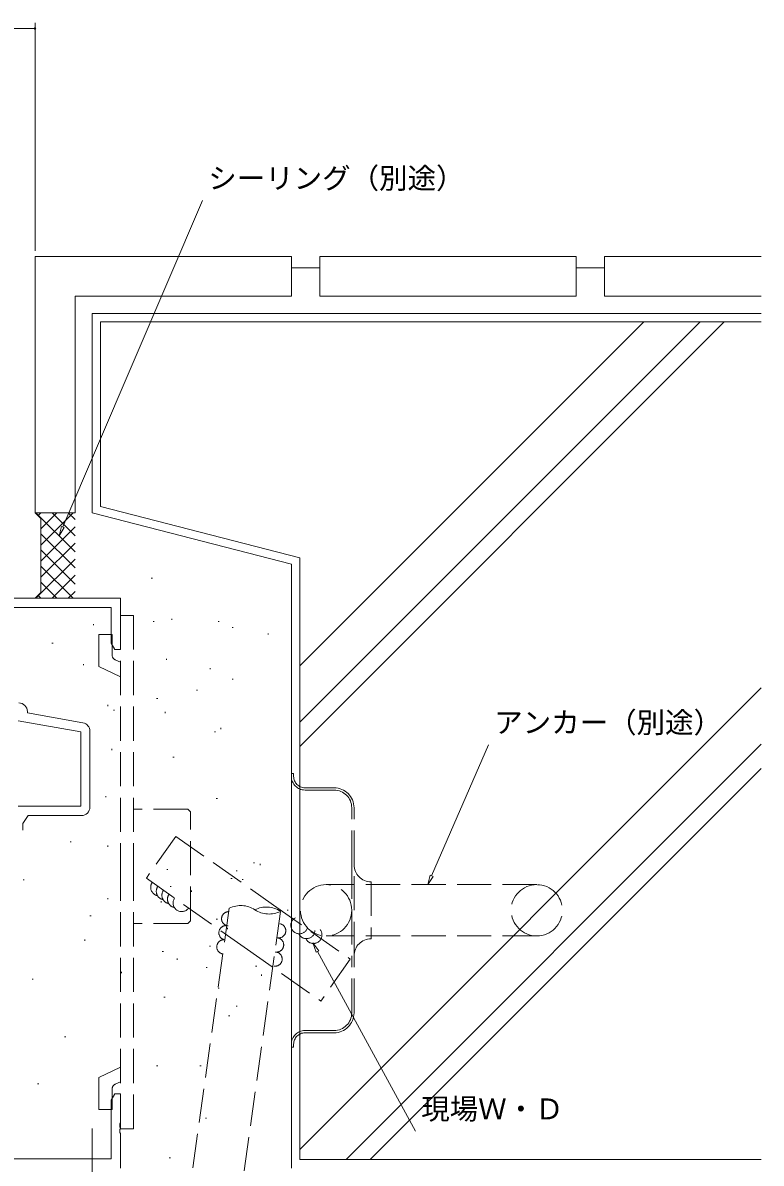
# Model space of a CAD drawing. Units: millimetres, scale not verified. Extents: x -841 to 746, y -594 to 534.
# Drawn here: x 374.2 to 503.9, y -183.8 to 16.4 of the extents above; entities that cross this region are included whole.
import ezdxf
from ezdxf.enums import TextEntityAlignment as Align

# ---------------------------------------------------------------- set-up
doc = ezdxf.new("R2010")
doc.units = ezdxf.units.MM
doc.header["$LTSCALE"] = 2
doc.linetypes.add('CHAIN2', pattern=[12, 9, -1, 1, -1])
doc.linetypes.add('DASHED3', pattern=[4, 3, -1])
for name, color, linetype, lineweight in [('0-3_YKK_12', 2, 'Continuous', 9), ('0-4_YSS_K', 3, 'Continuous', 9), ('0-5_YKK_D', 6, 'Continuous', 9), ('0-6_YKK_13', 4, 'Continuous', 9), ('0-7_YKK_11', 7, 'Continuous', 9)]:
    doc.layers.add(name, color=color, linetype=linetype, lineweight=lineweight)
doc.styles.add('ＭＳ ゴシック', font='')
doc.styles.get('ＭＳ ゴシック').set_extended_font_data('MS Gothic')

msp = doc.modelspace()

# ---------------------------------------------------------------- linework, layer by layer
at = {"layer": '0-3_YKK_12', "linetype": 'CHAIN2'}
msp.add_line((386.369, -189.623), (386.369, -177.703), dxfattribs=at)
at = {"layer": '0-4_YSS_K'}
for p, q in [((421.368, -31.646), (421.368, -24.646)), ((426.369, -31.646), (426.369, -24.646)), ((426.369, -24.646), (471.368, -24.646)), ((471.368, -31.646), (471.368, -24.646)), ((476.368, -31.646), (476.368, -24.646)), ((476.368, -24.646), (503.879, -24.646)), ((421.368, -26.646), (426.369, -26.646)), ((471.368, -26.646), (476.368, -26.646)), ((383.368, -31.646), (421.368, -31.646)), ((383.368, -31.646), (383.368, -69.646)), ((426.369, -31.646), (471.368, -31.646)), ((476.368, -31.646), (503.879, -31.646)), ((386.368, -34.644), (503.879, -34.644)), ((386.368, -34.644), (386.368, -69.644)), ((422.868, -96.512), (483.237, -36.144)), ((422.868, -106.412), (493.136, -36.144)), ((422.868, -110.654), (497.379, -36.144)), ((377.368, -70.646), (376.368, -69.646)), ((383.368, -69.646), (376.368, -69.646)), ((376.513, -69.646), (383.368, -76.502)), ((377.368, -69.646), (376.941, -70.074)), ((380.197, -69.646), (377.368, -72.475)), ((383.025, -69.646), (377.368, -75.303)), ((379.341, -69.646), (383.368, -73.673)), ((382.17, -69.646), (383.368, -70.845)), ((386.368, -69.644), (421.368, -78.644)), ((422.868, -77.528), (387.869, -68.528)), ((377.368, -70.646), (377.368, -83.644)), ((383.368, -72.132), (377.368, -78.132)), ((377.368, -73.33), (383.368, -79.33)), ((383.368, -74.96), (377.368, -80.96)), ((383.368, -77.788), (376.512, -84.645)), ((377.368, -76.159), (383.368, -82.159)), ((422.868, -183.144), (422.868, -77.528)), ((377.368, -78.987), (383.025, -84.644)), ((421.368, -78.644), (421.368, -184.644)), ((377.368, -81.816), (380.197, -84.644)), ((383.368, -80.617), (379.341, -84.644)), ((396.758, -81.129), (396.958, -81.129)), ((377.368, -83.644), (376.368, -84.644)), ((383.368, -83.445), (382.17, -84.644)), ((376.941, -84.216), (377.369, -84.645)), ((386.629, -89.181), (386.629, -89.381)), ((397.075, -88.735), (397.275, -88.735)), ((400.347, -88.229), (400.347, -88.429)), ((408.485, -88.735), (408.685, -88.735)), ((410.945, -89.767), (411.145, -89.767)), ((417.277, -90.803), (417.277, -91.003)), ((379.327, -92.538), (379.527, -92.538)), ((399.411, -95.247), (399.411, -95.447)), ((384.855, -96.191), (384.855, -96.391)), ((407.131, -96.885), (407.131, -97.085)), ((410.945, -98.856), (411.145, -98.856)), ((404.682, -100.779), (404.882, -100.779)), ((422.868, -181.365), (503.879, -100.355)), ((389.114, -103.378), (389.114, -103.578)), ((397.707, -102.214), (397.907, -102.214)), ((390.103, -104.265), (390.303, -104.265)), ((399.177, -104.604), (399.177, -104.804)), ((407.851, -108.068), (408.051, -108.068)), ((409.002, -107.411), (409.002, -107.611)), ((389.824, -111.098), (389.824, -111.298)), ((430.988, -183.145), (503.879, -110.254)), ((400.561, -112.505), (400.762, -112.505)), ((435.231, -183.145), (503.879, -114.497)), ((388.759, -119.35), (388.759, -119.55)), ((408.168, -119.794), (408.368, -119.794)), ((382.497, -127.4), (382.697, -127.4)), ((389.114, -128.045), (389.114, -128.245)), ((414.699, -131.061), (414.899, -131.061)), ((415.874, -131.272), (415.874, -131.472)), ((374.257, -134.056), (374.457, -134.056)), ((399.485, -132.247), (399.685, -132.247)), ((410.747, -133.828), (410.947, -133.828)), ((411.654, -132.471), (411.854, -132.471)), ((412.723, -134.025), (412.923, -134.025)), ((400.078, -135.211), (400.278, -135.211)), ((403.856, -135.951), (403.856, -136.151)), ((389.114, -137.273), (389.114, -137.473)), ((398.475, -137.822), (398.475, -138.022)), ((420.626, -139.36), (420.826, -139.36)), ((385.983, -140.394), (386.183, -140.394)), ((408.178, -140.941), (408.379, -140.941)), ((410.172, -142.501), (410.172, -142.701)), ((385.121, -144.549), (385.121, -144.749)), ((406.993, -145.682), (407.193, -145.682)), ((398.695, -146.67), (398.895, -146.67)), ((401.283, -147.881), (401.283, -148.081)), ((406.4, -149.437), (406.6, -149.437)), ((415.094, -149.239), (415.294, -149.239)), ((375.841, -151.487), (376.041, -151.487)), ((391.541, -150.228), (391.541, -150.428)), ((416.107, -150.688), (416.107, -150.888)), ((408.485, -153.071), (408.685, -153.071)), ((398.977, -154.656), (399.177, -154.656)), ((410.352, -157.933), (410.552, -157.933)), ((411.654, -156.241), (411.854, -156.241)), ((381.546, -161.628), (381.746, -161.628)), ((397.709, -166.699), (397.909, -166.699)), ((405.315, -166.699), (405.515, -166.699)), ((376.792, -169.868), (376.992, -169.868)), ((406.266, -175.89), (406.466, -175.89)), ((399.928, -182.862), (400.128, -182.862)), ((422.868, -183.144), (503.879, -183.144))]:
    msp.add_line(p, q, dxfattribs=at)
at = {"layer": '0-4_YSS_K', "linetype": 'DASHED3'}
for p, q in [((401.083, -126.433), (395.904, -133.793)), ((395.904, -133.793), (413.075, -145.875)), ((410.471, -139.045), (400.871, -207.408)), ((419.454, -139.592), (409.854, -207.955)), ((413.075, -145.875), (426.534, -155.344)), ((431.713, -147.984), (426.534, -155.344))]:
    msp.add_line(p, q, dxfattribs=at)
at = {"layer": '0-4_YSS_K'}
for points in [[(376.368, -69.646), (376.368, -24.646), (421.368, -24.646)], [(503.879, -36.144), (387.869, -36.144), (387.869, -68.528)]]:
    msp.add_lwpolyline(points, dxfattribs=at)
at = {"layer": '0-4_YSS_K', "linetype": 'DASHED3'}
msp.add_lwpolyline([(401.083, -126.433), (418.254, -138.514), (431.713, -147.984)], dxfattribs=at)
for centre, radius, start, end in [((398.163, -135.383), 1.5, 144.87027, 258.44844), ((399.145, -136.074), 1.5, 144.87027, 258.44844), ((400.126, -136.764), 1.5, 144.87027, 258.44844), ((401.108, -137.455), 1.5, 144.87027, 258.44844), ((402.089, -138.145), 1.5, 144.87027, 324.87027), ((410.358, -140.892), 1.25, 86.51404, 266.51422), ((412.479, -143.072), 4.5, 56.51462, 116.51457), ((416.971, -143.345), 4.5, 56.51457, 116.51462), ((417.445, -135.566), 4.5, 236.51457, 296.51462), ((409.881, -143.353), 1.25, 81.51404, 261.51422), ((419.136, -143.012), 1.25, 261.51974, 81.51993), ((422.771, -142.04), 1.5, 117.29674, 342.66602), ((424.009, -142.888), 1.5, 205.608, 357.3822), ((425.246, -143.735), 1.5, 205.608, 38.75838), ((409.512, -145.826), 1.25, 81.51404, 261.51422), ((418.768, -145.485), 1.25, 261.51974, 81.51993), ((418.507, -147.974), 1.25, 261.51399, 81.51418)]:
    msp.add_arc(centre, radius, start, end, dxfattribs=at)
at = {"layer": '0-5_YKK_D'}
for p, q in [((376.368, -23.646), (376.368, 16.354)), ((361.369, 15.354), (376.368, 15.354)), ((381.231, -72.132), (405.769, -14.848)), ((380.562, -73.695), (380.971, -72.021)), ((381.491, -72.244), (380.971, -72.021)), ((445.986, -133.35), (455.991, -110.372)), ((445.307, -134.908), (445.726, -133.237)), ((446.245, -133.463), (445.726, -133.237)), ((425.144, -145.147), (426.207, -146.504)), ((425.71, -146.775), (426.207, -146.504)), ((425.958, -146.64), (443.172, -178.204))]:
    msp.add_line(p, q, dxfattribs=at)
for points in [[(381.491, -72.244), (380.562, -73.695), (380.971, -72.021)], [(446.245, -133.463), (445.307, -134.908), (445.726, -133.237)], [(425.71, -146.775), (425.144, -145.147), (426.207, -146.504)]]:
    msp.add_lwpolyline(points, close=True, dxfattribs=at)
for start, end in [(0, 180), (180, 0)]:
    msp.add_arc((376.368, 15.354), 0.128, start, end, dxfattribs=at)
at = {"layer": '0-6_YKK_13', "linetype": 'DASHED3'}
for p, q in [((393.668, -87.644), (391.369, -87.644)), ((391.369, -87.644), (391.369, -132.692)), ((393.668, -87.644), (393.668, -132.692)), ((389.869, -91.03), (387.57, -91.031)), ((387.57, -91.03), (387.57, -96.648)), ((389.87, -91.03), (389.87, -94.546)), ((390.448, -95.453), (391.37, -95.883)), ((387.57, -96.648), (391.369, -98.42)), ((421.768, -115.408), (421.768, -115.908)), ((428.868, -117.908), (423.769, -117.908)), ((428.868, -118.308), (423.769, -118.308)), ((403.169, -121.655), (393.669, -121.655)), ((403.669, -122.155), (403.169, -121.655)), ((431.968, -131.408), (431.968, -121.408)), ((432.368, -131.408), (432.368, -121.408)), ((403.669, -141.251), (403.67, -122.155)), ((431.968, -131.408), (431.968, -147.408)), ((432.368, -147.408), (432.368, -131.408)), ((391.369, -177.739), (391.369, -132.692)), ((393.668, -177.739), (393.668, -132.692)), ((464.468, -134.908), (427.468, -134.908)), ((435.369, -134.408), (435.369, -144.408)), ((464.468, -143.908), (427.468, -143.908)), ((431.968, -157.408), (431.968, -147.408)), ((432.368, -157.408), (432.368, -147.408)), ((423.769, -160.508), (428.868, -160.508)), ((423.769, -160.908), (428.868, -160.908)), ((421.768, -162.908), (421.768, -163.408)), ((387.57, -168.735), (391.369, -166.963)), ((387.57, -174.353), (387.57, -168.735)), ((390.448, -169.931), (391.37, -169.501)), ((389.87, -174.353), (389.87, -170.837)), ((389.869, -174.353), (387.57, -174.353)), ((393.668, -177.739), (391.369, -177.739))]:
    msp.add_line(p, q, dxfattribs=at)
for points in [[(421.768, -115.408), (421.368, -115.408), (421.368, -115.908), (421.368, -162.908)], [(403.669, -141.251), (403.169, -141.75), (393.669, -141.751)], [(421.368, -162.908), (421.368, -163.408), (421.768, -163.408)]]:
    msp.add_lwpolyline(points, dxfattribs=at)
msp.add_circle((427.468, -139.408), 4.5, dxfattribs=at)
for centre, radius, start, end in [((390.87, -94.546), 1, 179.98601, 245.03633), ((423.769, -115.908), 2.4, 180, 270), ((423.769, -115.908), 2, 180, 270), ((428.868, -121.408), 3.5, 0, 90), ((428.868, -121.408), 3.1, 0, 90), ((435.369, -131.408), 3, 180, 270), ((464.468, -139.408), 4.5, 90, 270), ((464.468, -139.408), 4.5, 270, 90), ((435.369, -147.408), 3, 90, 180), ((428.868, -157.408), 3.5, 270, 0), ((428.868, -157.408), 3.1, 270, 0), ((423.769, -162.908), 2.4, 90, 180), ((423.769, -162.908), 2, 90, 180), ((390.87, -170.837), 1, 114.98003, 180.00786)]:
    msp.add_arc(centre, radius, start, end, dxfattribs=at)
at = {"layer": '0-7_YKK_11'}
msp.add_line((385.999, -107.975), (385.999, -121.274), dxfattribs=at)
for points in [[(361.369, -84.644), (391.369, -84.644), (391.369, -93.644), (390.369, -93.644), (389.739, -92.553), (389.739, -86.274), (362.999, -86.274)], [(374.999, -104.514), (374.999, -104.777), (384.759, -106.498)], [(373.369, -121.144), (384.369, -121.144), (384.369, -108.084), (373.369, -106.144)], [(384.499, -122.774), (375.169, -122.774), (374.199, -124.16), (374.199, -125.374)], [(362.999, -183.014), (389.739, -183.014), (389.739, -172.736), (390.369, -171.644), (391.369, -171.644), (391.369, -176.686), (391.249, -176.869), (391.249, -177.419), (391.369, -177.603), (391.369, -177.686), (391.249, -177.869), (391.249, -178.419), (391.369, -178.603), (391.369, -184.644)]]:
    msp.add_lwpolyline(points, dxfattribs=at)
for centre, start, end in [((373.499, -104.514), 0, 89.99998), ((384.499, -107.975), 0, 79.99998), ((384.499, -121.274), 270, 359.99998)]:
    msp.add_arc(centre, 1.5, start, end, dxfattribs=at)

# ---------------------------------------------------------------- texts
at = {"layer": '0-5_YKK_D', "color": 4, "style": 'ＭＳ ゴシック'}
for s, p in [('シーリング（別途）', (406.768, -13.848)), ('アンカー（別途）', (456.991, -109.372)), ('現場Ｗ・Ｄ', (444.172, -177.204))]:
    msp.add_text(s, height=3.666, dxfattribs=at).set_placement(p, align=Align.BOTTOM_LEFT)

doc.saveas('drawing.dxf')
